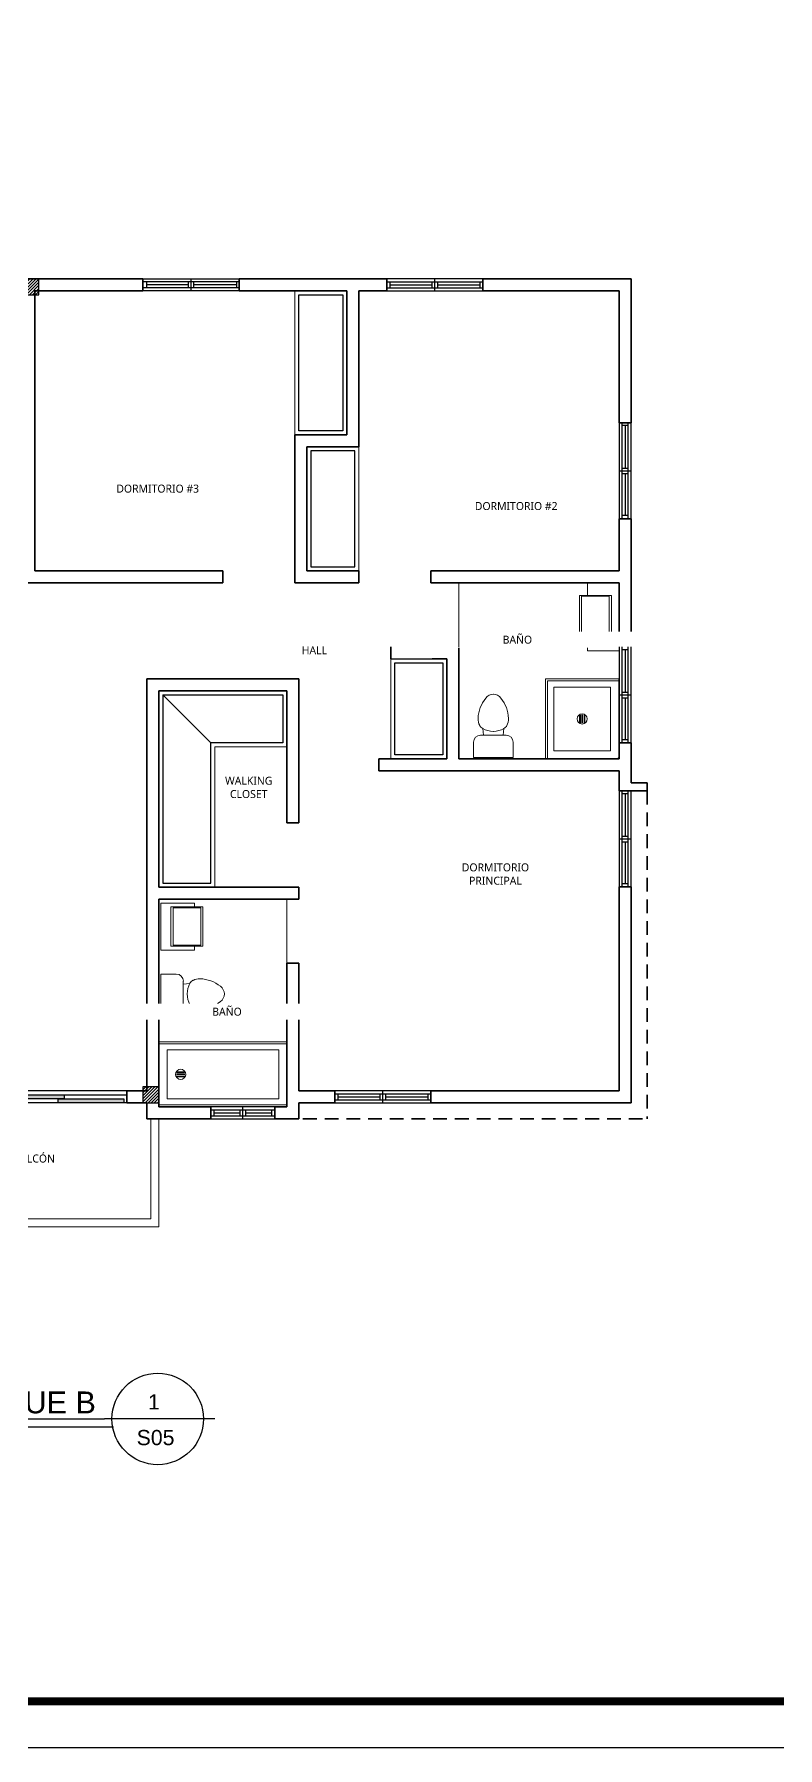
# Model space of a CAD drawing. Header units: feet. Extents: x 1019 to 2236, y -546 to 122.
# Drawn here: x 1094.09 to 1103.38, y -545.98 to -524.57 of the extents above; entities that cross this region are included whole.
import ezdxf
from ezdxf.enums import TextEntityAlignment as Align

# ---------------------------------------------------------------- set-up
doc = ezdxf.new("R2010")
doc.units = ezdxf.units.FT
doc.header["$LTSCALE"] = 0.05
doc.header["$MEASUREMENT"] = 0
doc.linetypes.add('HIDDEN', pattern=[9.525, 6.35, -3.175])
for name, color, linetype, lineweight in [('A-WALL', 7, 'Continuous', 25), ('closet', 8, 'Continuous', 5), ('I-FURN', 8, 'Continuous', 0), ('P-SANR-FIXT', 8, 'Continuous', 9)]:
    doc.layers.add(name, color=color, linetype=linetype, lineweight=lineweight)
for name, color, linetype in [('columna', 9, 'Continuous'), ('MARCO', 1, 'Continuous'), ('MB3', 8, 'Continuous'), ('MUROS', 7, 'Continuous'), ('PERT-VENT', 8, 'Continuous'), ('PISO', 8, 'Continuous'), ('textos', 7, 'Continuous'), ('TEXXT', 2, 'Continuous'), ('TXT', 2, 'Continuous')]:
    doc.layers.add(name, color=color, linetype=linetype)
doc.styles.add('ads', font='trebuc.ttf', dxfattribs={"height": 0.14})
doc.styles.add('DAMIAN', font='arial.ttf', dxfattribs={"height": 0.12})

# ---------------------------------------------------------------- blocks, each defined once
blk = doc.blocks.new('bath_sink_6127 - bath_sink_6127-542651-Nivel 1')
at = {"layer": 'I-FURN'}
for p, q in [((0.395, 0.244), (-0.005, 0.244)), ((-0.005, 0.244), (-0.005, -0.245)), ((0.025, -0.234), (0.025, 0.233)), ((0.025, 0.233), (0.369, 0.233)), ((0.293, 0.244), (0.293, 0.4)), ((0.369, 0.233), (0.369, -0.234)), ((0.395, -0.245), (0.395, 0.244)), ((-0.005, -0.245), (0.395, -0.245)), ((0.369, -0.234), (0.025, -0.234)), ((0.293, -0.448), (0.293, -0.245)), ((-0.1, -0.448), (0.293, -0.448))]:
    blk.add_line(p, q, dxfattribs=at)
blk = doc.blocks.new('Toilet_-_Tank_-_3D_4840 - 17_ High_ Seat Not Visible-536545-Nivel 1')
at = {"layer": 'P-SANR-FIXT'}
for p, q in [((0.248, 0.489), (-0.248, 0.489)), ((-0.248, 0.489), (-0.248, 0.298)), ((0.248, 0.298), (0.248, 0.489)), ((-0.159, 0.21), (-0.123, 0.21)), ((-0.123, 0.21), (-0.132, 0.127)), ((-0.123, 0.21), (0.123, 0.21)), ((0.132, 0.127), (0.123, 0.21)), ((0.123, 0.21), (0.159, 0.21))]:
    blk.add_line(p, q, dxfattribs=at)
for centre, radius, start, end in [((-0.159, 0.298), 0.0889, 180, 270), ((0.159, 0.298), 0.0889, 270, 360), ((-0.023, 0.008), 0.167, 151.0596, 182.709), ((-0.083, 0.041), 0.0995, 119.8981, 151.0596), ((0, -0.104), 0.266, 90.1019, 119.8981), ((0, -0.104), 0.266, 60.1019, 89.8981), ((0.083, 0.041), 0.0995, 28.9404, 60.1019), ((0.023, 0.008), 0.167, 357.291, 28.9404), ((0.25, 0.021), 0.441, 182.709, 218.5058), ((-0.25, 0.021), 0.441, 321.4942, 357.291), ((0.011, -0.169), 0.136, 218.5058, 265.219), ((-0.011, -0.169), 0.136, 274.781, 321.4942)]:
    blk.add_arc(centre, radius, start, end, dxfattribs=at)
blk = doc.blocks.new('Shower_Stall_9385 - 1-684532-Nivel 1')
at = {"layer": 'P-SANR-FIXT'}
for p, q in [((-0.576, 0.533), (0.424, 0.533)), ((-0.576, -0.381), (-0.576, 0.533)), ((0.424, 0.508), (-0.551, 0.508)), ((-0.551, -0.381), (-0.551, 0.508)), ((-0.475, -0.279), (-0.475, 0.432)), ((-0.475, 0.432), (0.322, 0.432)), ((0.322, 0.432), (0.322, -0.279)), ((-0.121, 0.108), (-0.032, 0.108)), ((-0.032, 0.099), (-0.121, 0.099)), ((-0.121, 0.081), (-0.032, 0.081)), ((-0.032, 0.072), (-0.121, 0.072)), ((-0.121, 0.053), (-0.032, 0.053)), ((-0.032, 0.044), (-0.121, 0.044)), ((-0.576, -0.381), (-0.551, -0.381)), ((-0.551, -0.381), (0.398, -0.381)), ((0.322, -0.279), (-0.475, -0.279))]:
    blk.add_line(p, q, dxfattribs=at)
for centre, radius, start, end in [((-0.076, 0.076), 0.0635, 360, 180), ((-0.076, 0.076), 0.0635, 0, 180), ((-0.076, 0.076), 0.0635, 180, 360), ((-0.076, 0.076), 0.0635, 180, 360), ((-0.121, 0.103), 0.00444, 90, 270), ((-0.121, 0.076), 0.00444, 90, 270), ((-0.121, 0.049), 0.00444, 90, 270), ((-0.032, 0.103), 0.00444, 270, 90), ((-0.032, 0.076), 0.00444, 270, 90), ((-0.032, 0.049), 0.00444, 270, 90), ((0.398, -0.356), 0.0254, 270, 360)]:
    blk.add_arc(centre, radius, start, end, dxfattribs=at)
blk = doc.blocks.new('bath_sink_6127 - bath_sink_6127-V2-Nivel 1')
at = {"layer": 'I-FURN'}
for p, q in [((0.293, 0.297), (-0.127, 0.297)), ((-0.127, 0.297), (-0.127, -0.29)), ((0.395, 0.244), (-0.005, 0.244)), ((-0.005, 0.244), (-0.005, -0.245)), ((0.025, -0.234), (0.025, 0.233)), ((0.025, 0.233), (0.369, 0.233)), ((0.293, 0.244), (0.293, 0.297)), ((0.369, 0.233), (0.369, -0.234)), ((0.395, -0.245), (0.395, 0.244)), ((0.293, -0.29), (-0.127, -0.29)), ((-0.005, -0.245), (0.395, -0.245)), ((0.369, -0.234), (0.025, -0.234)), ((0.293, -0.29), (0.293, -0.245))]:
    blk.add_line(p, q, dxfattribs=at)
blk = doc.blocks.new('A$C59FC24C1')
at = {"layer": 'PERT-VENT', "extrusion": (-2.36783e-12, 8.94772e-16, -1)}
for p, q in [((0, 0), (0, 1.2)), ((0.038, 1.2), (0.038, 0)), ((0.038, 1.165), (0.113, 1.165)), ((0.038, 1.165), (0.113, 1.165)), ((0.075, 1.165), (0.075, 0.635)), ((0.113, 1.2), (0.113, 0)), ((0.15, 1.2), (0.15, 0)), ((0.15, 0.6), (0, 0.6)), ((0.113, 0.635), (0.038, 0.635)), ((0.113, 0.565), (0.038, 0.565)), ((0.075, 0.565), (0.075, 0.04)), ((0.038, 0.04), (0.113, 0.04))]:
    blk.add_line(p, q, dxfattribs=at)
blk = doc.blocks.new('A$C24CF40E6')
at = {"layer": 'P-SANR-FIXT', "extrusion": (-2.36783e-12, 8.94772e-16, -1)}
for p, q in [((0, 0.814), (1.6, 0.814)), ((1.6, 0.789), (0, 0.789)), ((0.102, 0.713), (1.498, 0.713)), ((1.498, 0.713), (1.498, 0.102)), ((1.6, 0.814), (1.6, 0.789)), ((1.6, 0.025), (1.6, 0.789)), ((1.283, 0.439), (1.373, 0.439)), ((1.373, 0.43), (1.283, 0.43)), ((1.283, 0.412), (1.373, 0.412)), ((1.373, 0.403), (1.283, 0.403)), ((1.283, 0.384), (1.373, 0.384)), ((1.373, 0.375), (1.283, 0.375)), ((1.498, 0.102), (0.102, 0.102))]:
    blk.add_line(p, q, dxfattribs=at)
at = {"layer": 'P-SANR-FIXT', "extrusion": (2.36783e-12, 8.94772e-16, -1)}
for p, q in [((0, 0.814), (0, 0.789)), ((0, 0.025), (0, 0.789)), ((0.102, 0.713), (0.102, 0.102))]:
    blk.add_line(p, q, dxfattribs=at)
at = {"layer": 'P-SANR-FIXT', "extrusion": (-2.36783e-12, -8.94772e-16, -1)}
for p, q in [((1.6, 0.025), (0, 0.025)), ((0, 0), (1.6, 0)), ((1.6, 0), (1.6, 0.025))]:
    blk.add_line(p, q, dxfattribs=at)
at = {"layer": 'P-SANR-FIXT', "extrusion": (2.36783e-12, -8.94772e-16, -1)}
blk.add_line((0, 0), (0, 0.025), dxfattribs=at)
at = {"layer": 'P-SANR-FIXT', "extrusion": (-2.36783e-12, 8.94772e-16, -1)}
for centre, radius, start, end in [((-1.328, 0.407), 0.0635, 0, 180), ((-1.328, 0.407), 0.0635, 0, 180), ((-1.283, 0.434), 0.00444, 270, 90), ((-1.373, 0.434), 0.00444, 90, 270), ((-1.328, 0.407), 0.0635, 180, 0), ((-1.328, 0.407), 0.0635, 180, 0), ((-1.283, 0.407), 0.00444, 270, 90), ((-1.283, 0.38), 0.00444, 270, 90), ((-1.373, 0.407), 0.00444, 90, 270), ((-1.373, 0.38), 0.00444, 90, 270)]:
    blk.add_arc(centre, radius, start, end, dxfattribs=at)
blk = doc.blocks.new('A$C7C1C6447')
for points in [[(0.038, 0), (0.86, 0), (0.86, 0.05), (0.038, 0.05)], [(0.785, 0.05), (1.65, 0.05), (1.65, 0.1), (0.785, 0.1)], [(1.575, 0.1), (2.462, 0.1), (2.462, 0.15), (1.575, 0.15)]]:
    blk.add_hatch(color=256).paths.add_polyline_path(points)
at = {"layer": 'PERT-VENT', "extrusion": (-6.28888e-16, -1.94037e-15, -1)}
for points in [[(-0.038, 0), (-0.86, 0), (-0.86, 0.05), (-0.038, 0.05)], [(-0.785, 0.05), (-1.65, 0.05), (-1.65, 0.1), (-0.785, 0.1)], [(-1.575, 0.1), (-2.462, 0.1), (-2.462, 0.15), (-1.575, 0.15)]]:
    blk.add_lwpolyline(points, close=True, dxfattribs=at)
at = {"layer": 'PISO'}
for p, q in [((0, 0.15), (2.5, 0.15)), ((0, 0), (2.5, 0))]:
    blk.add_line(p, q, dxfattribs=at)
at = {"layer": 'PISO', "extrusion": (-6.28888e-16, -1.94037e-15, -1)}
for p, q in [((0.823, 0.1), (0, 0.1)), ((1.65, 0.05), (2.5, 0.05))]:
    blk.add_line(p, q, dxfattribs=at)
blk = doc.blocks.new('A$C012446DC')
at = {"layer": 'PISO'}
h = blk.add_hatch(dxfattribs=at)
h.set_pattern_fill('ANSI31', color=256, scale=0.008571, angle=180)
h.set_pattern_definition([(225, (206536.064322, 1154820.960068), (0.0192434059784, -0.0192434059784), [])])
h.paths.add_polyline_path([(0, 0), (0.2, 0), (0.2, 0.2), (0, 0.2)])
at = {"layer": 'columna'}
blk.add_lwpolyline([(0.2, 0.2), (0, 0.2), (0, 0), (0.2, 0)], close=True, dxfattribs=at)
blk = doc.blocks.new('A$C791B5281')
at = {"layer": 'MUROS', "lineweight": 35}
blk.add_line((4.9, 10.3, 1.239), (5.1, 10.3, 1.239), dxfattribs=at)
for p in [(1.5, 10.1, 1.239), (4.9, 10.1, 1.239), (8.3, 10.1, 1.239), (0, 0, 1.239), (3.5, 0, 1.239), (6.3, 0, 1.239), (9.8, 0, 1.239)]:
    blk.add_blockref('A$C012446DC', p)

msp = doc.modelspace()

# ---------------------------------------------------------------- linework, layer by layer
at = {"layer": 'A-WALL', "lineweight": 35, "extrusion": (2.36783e-12, 8.94772e-16, -1)}
for p, q in [((1093.947, -527.622), (1095.447, -527.622)), ((1095.447, -527.622), (1095.447, -527.772)), ((1096.65, -527.622), (1098.497, -527.622)), ((1096.65, -527.772), (1096.65, -527.622)), ((1098.497, -527.622), (1098.497, -527.772)), ((1099.697, -527.622), (1101.547, -527.622)), ((1099.697, -527.772), (1099.697, -527.622)), ((1101.547, -527.622), (1101.547, -529.422)), ((1095.447, -527.772), (1094.097, -527.772)), ((1094.097, -527.772), (1094.097, -531.272)), ((1097.997, -527.772), (1096.65, -527.772)), ((1097.997, -529.572), (1097.997, -527.772)), ((1098.497, -527.772), (1098.147, -527.772)), ((1098.147, -527.772), (1098.147, -529.722)), ((1101.397, -527.772), (1099.697, -527.772)), ((1101.397, -529.422), (1101.397, -527.772)), ((1097.347, -531.422), (1097.347, -529.572)), ((1097.347, -529.572), (1097.997, -529.572)), ((1101.397, -529.422), (1101.547, -529.422)), ((1097.497, -531.272), (1097.497, -529.722)), ((1097.497, -529.722), (1098.147, -529.722)), ((1101.397, -530.622), (1101.547, -530.622)), ((1101.397, -531.272), (1101.397, -530.622)), ((1101.547, -530.622), (1101.547, -532.222)), ((1094.097, -531.272), (1096.447, -531.272)), ((1096.447, -531.272), (1096.447, -531.422)), ((1098.147, -531.272), (1097.497, -531.272)), ((1098.147, -531.272), (1098.147, -531.422)), ((1099.047, -531.272), (1101.397, -531.272)), ((1099.047, -531.422), (1099.047, -531.272)), ((1096.447, -531.422), (1093.947, -531.422)), ((1098.147, -531.422), (1097.347, -531.422)), ((1101.397, -531.422), (1099.047, -531.422)), ((1101.397, -532.222), (1101.397, -531.422)), ((1098.547, -532.222), (1099.397, -532.222)), ((1098.547, -532.372), (1099.247, -532.372)), ((1099.247, -533.623), (1099.247, -532.372)), ((1099.397, -532.222), (1099.397, -533.623)), ((1101.547, -532.222), (1101.397, -532.222)), ((1101.547, -532.222), (1101.397, -532.222)), ((1095.497, -537.772), (1095.497, -532.622)), ((1095.497, -532.622), (1097.397, -532.622)), ((1097.397, -532.622), (1097.397, -534.423)), ((1095.647, -532.772), (1095.647, -535.226)), ((1097.247, -532.772), (1095.647, -532.772)), ((1097.247, -534.423), (1097.247, -532.772)), ((1099.247, -533.622), (1099.247, -533.322)), ((1101.397, -533.422), (1101.547, -533.422)), ((1101.398, -533.623), (1101.398, -533.426)), ((1101.547, -533.922), (1101.547, -533.422)), ((1098.397, -533.773), (1098.397, -533.623)), ((1098.397, -533.623), (1099.247, -533.623)), ((1099.397, -533.623), (1101.398, -533.623)), ((1101.397, -533.773), (1098.397, -533.773)), ((1101.747, -534.022), (1101.747, -533.922)), ((1097.247, -534.423), (1097.397, -534.423)), ((1095.647, -535.226), (1097.397, -535.226)), ((1095.647, -535.376), (1095.647, -537.972)), ((1097.397, -535.376), (1095.647, -535.376)), ((1097.397, -535.226), (1097.397, -535.376)), ((1101.397, -537.772), (1101.397, -535.222)), ((1101.547, -535.222), (1101.547, -537.922)), ((1097.247, -537.972), (1097.247, -536.176)), ((1097.247, -536.176), (1097.397, -536.176)), ((1097.397, -536.176), (1097.397, -537.772)), ((1095.247, -537.772), (1095.497, -537.772)), ((1095.247, -537.922), (1095.497, -537.922)), ((1095.497, -538.122), (1095.497, -537.922)), ((1096.297, -537.972), (1095.647, -537.972)), ((1097.247, -537.972), (1097.097, -537.972)), ((1097.397, -537.772), (1097.847, -537.772)), ((1097.397, -537.922), (1097.397, -538.122)), ((1097.397, -537.922), (1097.847, -537.922)), ((1097.847, -537.772), (1097.847, -537.922)), ((1097.847, -537.772), (1097.847, -537.922)), ((1099.047, -537.922), (1099.047, -537.772)), ((1099.047, -537.772), (1101.397, -537.772)), ((1101.547, -537.922), (1099.047, -537.922)), ((1096.297, -538.122), (1095.497, -538.122)), ((1097.397, -538.122), (1097.097, -538.122))]:
    msp.add_line(p, q, dxfattribs=at)
at = {"layer": 'A-WALL', "lineweight": 35}
for p, q in [((1101.397, -534.022), (1101.397, -533.773)), ((1101.747, -534.022), (1101.397, -534.022)), ((1101.747, -533.922), (1101.547, -533.922)), ((1095.247, -537.772), (1095.247, -537.922)), ((1096.297, -537.972), (1096.297, -538.122)), ((1097.097, -537.972), (1097.097, -538.122))]:
    msp.add_line(p, q, dxfattribs=at)
at = {"layer": 'closet', "extrusion": (2.36783e-12, 8.94772e-16, -1)}
for p, q in [((1097.347, -529.572), (1097.347, -527.772)), ((1098.147, -531.272), (1098.147, -529.722)), ((1096.347, -533.472), (1096.347, -535.226)), ((1097.247, -533.472), (1096.347, -533.472))]:
    msp.add_line(p, q, dxfattribs=at)
at = {"layer": 'closet'}
msp.add_line((1097.247, -536.176), (1097.247, -535.376), dxfattribs=at)
at = {"layer": 'MARCO'}
msp.add_lwpolyline([(1053.536, -489.979), (1139.54, -489.979), (1139.54, -545.982), (1053.536, -545.982)], close=True, dxfattribs=at)
at = {"layer": 'MARCO', "const_width": 0.1}
msp.add_lwpolyline([(1129.976, -490.558), (1054.114, -490.558), (1054.114, -545.403), (1129.976, -545.403)], close=True, dxfattribs=at)
at = {"layer": 'MB3', "linetype": 'HIDDEN', "lineweight": 35, "ltscale": 0.54}
for p in [(1101.747, -534.022), (1097.447, -538.122)]:
    msp.add_line(p, (1101.747, -538.122), dxfattribs=at)
at = {"layer": 'P-SANR-FIXT'}
for p, q in [((1095.547, -538.122), (1095.547, -539.372)), ((1095.647, -538.122), (1095.647, -539.472)), ((1095.647, -539.472), (1092.547, -539.472)), ((1095.547, -539.372), (1092.647, -539.372))]:
    msp.add_line(p, q, dxfattribs=at)
at = {"layer": 'PERT-VENT', "extrusion": (-8.94772e-16, 2.36783e-12, -1)}
for p, q in [((1097.097, -537.972), (1096.297, -537.972)), ((1096.697, -538.122), (1096.697, -537.972)), ((1096.297, -538.01), (1097.097, -538.01)), ((1096.297, -538.085), (1097.097, -538.085)), ((1096.297, -538.122), (1097.097, -538.122)), ((1096.332, -538.01), (1096.332, -538.085)), ((1096.332, -538.01), (1096.332, -538.085)), ((1096.332, -538.047), (1096.662, -538.047)), ((1096.662, -538.085), (1096.662, -538.01)), ((1096.732, -538.085), (1096.732, -538.01)), ((1096.732, -538.047), (1097.056, -538.047)), ((1097.056, -538.01), (1097.056, -538.085))]:
    msp.add_line(p, q, dxfattribs=at)
at = {"layer": 'PISO'}
for points in [[(1097.947, -529.522), (1097.397, -529.522), (1097.397, -527.822), (1097.947, -527.822)], [(1098.097, -529.772), (1097.547, -529.772), (1097.547, -531.222), (1098.097, -531.222)], [(1097.197, -533.422), (1096.297, -533.422), (1095.697, -532.822), (1097.197, -532.822)], [(1096.297, -533.422), (1095.697, -532.822), (1095.697, -535.176), (1096.297, -535.176)]]:
    msp.add_lwpolyline(points, close=True, dxfattribs=at)
at = {"layer": 'TEXXT', "color": 4}
for p in [(1081.062, -541.872), (1096.347, -541.872)]:
    msp.add_line(p, (1094.966, -541.872), dxfattribs=at)
at = {"layer": 'TEXXT', "color": 3}
msp.add_line((1081.062, -541.97), (1095.078, -541.97), dxfattribs=at)
at = {"layer": 'TEXXT', "color": 4}
msp.add_circle((1095.632, -541.872), 0.572, dxfattribs=at)

# ---------------------------------------------------------------- block references
at = {"rotation": 270}
msp.add_blockref('A$C59FC24C1', (1095.45, -527.622), dxfattribs=at)
at = {"xscale": -1, "rotation": 90}
for p in [(1099.697, -527.622), (1099.047, -537.772)]:
    msp.add_blockref('A$C59FC24C1', p, dxfattribs=at)
at = {"xscale": -1}
for name, p in [('A$C24CF40E6', (1097.247, -537.972)), ('A$C7C1C6447', (1095.247, -537.922))]:
    msp.add_blockref(name, p, dxfattribs=at)
at = {"layer": 'I-FURN', "extrusion": (2.36783e-12, 8.94772e-16, -1)}
msp.add_blockref('bath_sink_6127 - bath_sink_6127-542651-Nivel 1', (-1101.297, -531.822, 0), dxfattribs=at)
at = {"layer": 'I-FURN', "extrusion": (2.36783e-12, 8.94772e-16, -1), "rotation": 180}
msp.add_blockref('bath_sink_6127 - bath_sink_6127-V2-Nivel 1', (-1095.8, -535.717, 0), dxfattribs=at)
at = {"layer": 'P-SANR-FIXT', "extrusion": (2.36783e-12, 8.94772e-16, -1)}
for name, p, rotation in [('Shower_Stall_9385 - 1-684532-Nivel 1', (-1101.013, -533.199, 0), 270), ('Toilet_-_Tank_-_3D_4840 - 17_ High_ Seat Not Visible-536545-Nivel 1', (-1099.826, -533.116, 0), 180), ('Toilet_-_Tank_-_3D_4840 - 17_ High_ Seat Not Visible-536545-Nivel 1', (-1096.162, -536.56, 0), 270)]:
    msp.add_blockref(name, p, dxfattribs=dict(at, rotation=rotation))

# ---------------------------------------------------------------- texts
at = {"layer": 'textos', "color": 7, "insert": (1081.079, -541.529), "char_height": 0.27312, "width": 14.56005, "attachment_point": 1, "style": 'DAMIAN'}
msp.add_mtext('PLANTAS DISTRIBUCION DE GAS (G.L.P.) DE 2DO AL 3ER NIVEL BLOQUE B', dxfattribs=at)
at = {"layer": 'TEXXT', "style": 'DAMIAN'}
for s, height, p in [('1', 0.19, (1095.585, -541.754)), ('S05', 0.1902, (1095.605, -542.2))]:
    msp.add_text(s, height=height, dxfattribs=at).set_placement(p, align=Align.CENTER)
at = {"layer": 'TXT', "char_height": 0.1, "width": 2.838, "attachment_point": 2, "style": 'ads'}
for s, insert in [('WALKING\\PCLOSET', (1096.769, -533.845)), ('BALCÓN', (1094.088, -538.567))]:
    msp.add_mtext(s, dxfattribs=dict(at, insert=insert))

# ---------------------------------------------------------------- next in the draw order: texts
at = {"layer": 'TXT', "char_height": 0.1, "width": 2.838, "attachment_point": 2, "style": 'ads', "bg_fill": 2}
for s, insert in [('DORMITORIO #3', (1095.632, -530.194)), ('DORMITORIO #2', (1100.112, -530.412)), ('BAÑO', (1100.127, -532.082)), ('COMEDOR', (1093.465, -533.444)), ('DORMITORIO \\PPRINCIPAL', (1099.853, -534.928)), ('BAÑO', (1096.498, -536.732))]:
    msp.add_mtext(s, dxfattribs=dict(at, insert=insert))

# ---------------------------------------------------------------- next in the draw order: linework, layer by layer
at = {"layer": 'A-WALL', "lineweight": 35, "extrusion": (2.36783e-12, 8.94772e-16, -1)}
for p, q in [((1101.547, -530.622), (1101.397, -530.622)), ((1101.397, -530.622), (1101.547, -530.622))]:
    msp.add_line(p, q, dxfattribs=at)
at = {"layer": 'A-WALL', "lineweight": 35}
msp.add_line((1101.547, -535.222), (1101.397, -535.222), dxfattribs=at)
at = {"layer": 'closet'}
msp.add_line((1099.397, -532.222), (1099.397, -531.422), dxfattribs=at)

# ---------------------------------------------------------------- next in the draw order: block references
msp.add_blockref('A$C791B5281', (1085.647, -537.922, -1.239))
at = {"xscale": -1}
for p in [(1101.547, -530.622), (1101.547, -533.422), (1101.547, -535.222)]:
    msp.add_blockref('A$C59FC24C1', p, dxfattribs=at)

# ---------------------------------------------------------------- next in the draw order: texts
at = {"layer": 'TXT', "insert": (1097.59, -532.214), "char_height": 0.1, "width": 2.838, "attachment_point": 2, "style": 'ads', "bg_fill": 2}
msp.add_mtext('HALL', dxfattribs=at)

# ---------------------------------------------------------------- next in the draw order: linework, layer by layer
at = {"layer": 'A-WALL', "lineweight": 35}
msp.add_line((1098.547, -532.372), (1098.547, -532.222), dxfattribs=at)
at = {"layer": 'closet'}
msp.add_line((1098.547, -532.372), (1098.547, -533.623), dxfattribs=at)
at = {"layer": 'PISO'}
msp.add_lwpolyline([(1099.197, -533.572), (1098.597, -533.572), (1098.597, -532.422), (1099.197, -532.422)], close=True, dxfattribs=at)

doc.saveas('drawing.dxf')
